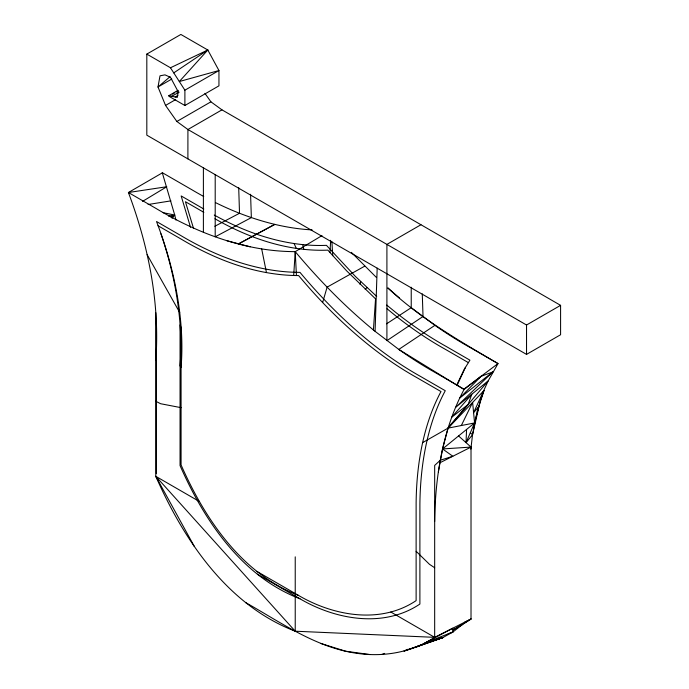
<?xml version="1.0" encoding="UTF-8"?>
<svg xmlns="http://www.w3.org/2000/svg" width="689" height="689" viewBox="0 0 689 689"><rect width="100%" height="100%" fill="white"/><g stroke="black" fill="none" stroke-linecap="round" stroke-linejoin="round"><path stroke-width="1.03" d="M187.899 158.883L187.916 129.506L176.866 121.479L165.541 105.426L157.996 86.995L160.003 75.816L164.972 74.868L170.467 77.297L178.218 91.792L177.254 97.425L168.865 95.65L168.865 96.245L184.893 105.503L218.947 85.841L218.947 70.528L207.811 50.004L180.871 34.45L146.817 54.104L146.817 135.165L526.534 354.396L560.588 334.742L560.588 305.348L221.961 109.852L210.912 101.826L204.952 93.377M434.673 521.573A450.744 260.235 60 0 1 438.359 471.922C442.579 443.268 450.425 414.881 464.179 389.268L434.673 372.232A392.024 226.337 60 0 1 398.802 349.418L375.074 331.34L377.184 268.167M480.302 400.791L472.516 434.785L466.031 442.622L466.565 429.445M329.997 252.587L330.651 240.323M155.792 360.562C160.055 303.367 148.454 245.921 128.412 192.515L162.466 172.775M293.695 275.436L295.228 251.64L321.978 235.621M373.412 330.005L375.548 298.871L346.584 270.794L327.826 250.133C304.977 251.089 282.137 246.946 260.537 239.608A331.512 191.396 60 0 1 214.899 218.749M470.863 449.116L472.516 434.785L476.926 412.625M438.359 471.922L442.553 448.952L448.083 428.119L488.156 380.922L498.018 363.594C459.554 341.003 420.548 318.619 387.821 287.924L399.482 298.053M466.031 442.622L474.566 422.943L478.786 406.579L473.601 412.685L488.156 380.922L455.515 407.475L492.842 371.922L480.991 376.366L464.041 389.535L398.802 349.418L434.897 325.354A411.962 237.843 60 0 0 470.639 347.79L498.018 363.594L463.964 389.139M359.968 284.264L360.683 281.551M322.641 302.497L327.111 287.132L364.748 266.143M479.062 405.072L477.167 411.6L483.971 390.551L448.083 428.119L422.615 442.631M457.143 385.289L465.471 367.315M480.638 399.861L483.971 390.551M468.115 404.521L471.836 394.203L451.717 417.241L468.115 404.521L448.289 427.413M456.583 385.366L464.059 369.666L469.915 360.158L446.377 346.558A355.3 205.133 60 0 1 395.279 312.057L386.736 305.063M461.329 425.526L472.628 402.419L474.566 422.943L442.553 448.952L452.845 456.247L440.262 460.269L434.673 465.411L434.673 637.342C412.246 652.156 384.384 657.185 357.961 653.456C316.329 648.022 281.345 622.623 245.723 602.625M172.061 218.284L174.713 215.011L162.251 172.646L191.757 189.682A392.584 226.655 60 0 0 203.737 196.494M146.817 54.104L170.467 67.763L207.811 50.004L179.329 81.535L218.947 70.528L184.893 90.19L184.893 105.503M480.991 376.366L459.666 398.147L492.842 371.922M367.056 287.632L365.179 289.311M170.019 76.72L157.996 86.995L171.802 79.028M408.026 649.245L404.15 651.002L442.889 637.558L452.983 631.959L462.259 624.69L471.018 619.015L471.018 447.083L458.564 435.948M173.766 72.879L207.811 50.004M423.029 316.492L386.908 340.659L386.908 244.397L420.953 224.735M433.829 640.27L432.081 641.433L428.954 642.01M386.538 323.839L411.23 307.682L411.23 287.235M171.13 217.311L174.713 215.011L175.936 220.058M155.792 312.703L155.792 476.332C183.937 540.271 227.508 605.183 295.228 631.21L434.673 637.342L471.018 619.015L452.914 630.073L462.259 624.69M142.554 201.386L166.764 186.736L128.412 192.515L155.792 208.319A412.453 238.136 60 0 0 203.393 232.271C232.52 244.104 263.68 251.614 295.228 251.64C319.395 280.518 345.878 307.518 375.074 331.34M168.865 95.65L178.063 90.337M172.543 94.117L174.386 93.058M176.229 91.99L178.063 90.931M175.161 96.977L177.917 95.383M165.541 105.426L175.669 99.586M176.866 121.479L210.912 101.826M221.961 109.852L187.916 129.506L526.534 325.01L560.588 305.348M171.716 96.253L179.166 92.171M438.764 638.522L442.889 637.558L424.967 643.001L452.845 628.179L452.983 631.959L448.083 633.966M214.804 226.276L239.522 213.263C262.733 222.271 287.192 228.559 312.117 229.902M404.15 651.002L442.889 637.558L414.778 647.557L416.69 646.592M464.343 622.4L471.018 619.015M439.453 462.999L471.018 447.083L442.553 448.952M414.778 647.557L427.516 642.355M424.967 643.001L452.983 631.959M381.697 654.507L384.686 653.387M448.083 428.119L474.566 422.943M168.469 216.079L174.713 215.011L163.112 212.703M148.109 204.504L170.924 200.869M369.967 654.55L345.706 651.234L320.669 643.414M181.078 407.673L160.623 403.728L155.792 401.274M226.948 240.745L250.176 246.808M158.014 225.734L181.078 239.057A348.195 201.033 60 0 0 231.151 263.06C252.768 270.794 275.591 275.54 298.604 275.566C318.964 299.904 341.288 322.659 365.893 342.743A331.512 191.396 60 0 0 416.122 377.21L440.994 391.559C429.402 413.142 422.788 437.076 419.231 461.225A379.889 219.326 60 0 0 416.122 503.065L416.122 600.636C380.595 624.458 333.545 615.975 298.604 595.468C241.52 573.532 204.805 518.826 181.078 464.937L181.078 327.025M181.078 367.366A281.198 162.354 60 0 0 181.552 334.001C179.631 295.417 170.269 257.514 156.515 221.513L180.053 235.104A355.3 205.133 60 0 0 231.151 259.598C253.207 267.496 276.487 272.336 299.973 272.362C320.747 297.192 343.535 320.419 368.641 340.909A338.273 195.306 60 0 0 419.894 376.073L445.266 390.715C433.441 412.745 426.689 437.162 423.063 461.802A387.64 223.804 60 0 0 419.894 504.503L419.894 604.064C383.635 628.377 335.629 619.721 299.973 598.793C241.727 576.409 204.263 520.583 180.053 465.6L180.053 324.872M203.823 209.017L181.164 195.934L190.526 227.301M468.417 362.647L445.352 349.323A348.195 201.033 60 0 1 395.279 315.51L387.029 308.758M203.858 212.35L185.436 201.713L193.549 228.481M194.35 546.489L155.792 476.332L199.31 501.463M390.801 612.013L434.673 637.342M256.876 571.379L298.604 595.468M257.393 574.213L299.973 598.793M434.673 567.745L429.462 564.308L416.122 551.269M411.23 307.682L434.897 325.354M376.694 296.416L355.352 276.384L326.457 245.344C303.134 246.317 279.829 242.089 257.798 234.604A338.273 195.306 60 0 1 214.262 215.037M470.303 432.778L472.516 434.785M376.254 277.297L351.356 252.355M155.792 476.332L295.228 631.21L295.228 556.841M170.467 67.763L184.893 90.19M147.102 254.629L179.708 312.496M294.022 243.501L296.356 248.376M160.959 233.812C171.759 265.48 178.83 298.526 180.535 331.986A286.943 165.661 60 0 1 180.053 366.031M302.755 244.586L303.789 249.306M261.682 248.936L266.462 272.577M331.9 241.675L332.735 255.679M295.228 251.64L296.434 275.505M250.572 194.264L251.356 217.612L215.201 236.809L215.201 174.653M422.279 293.91L423.037 316.785M238.704 187.658L239.522 213.263A392.584 226.655 60 0 1 215.7 202.704M526.534 325.01L526.534 354.396M203.393 167.832L203.393 232.279M156.351 320.971L156.351 473.67M238.678 243.811L274.782 224.399L238.678 243.811"/></g></svg>
